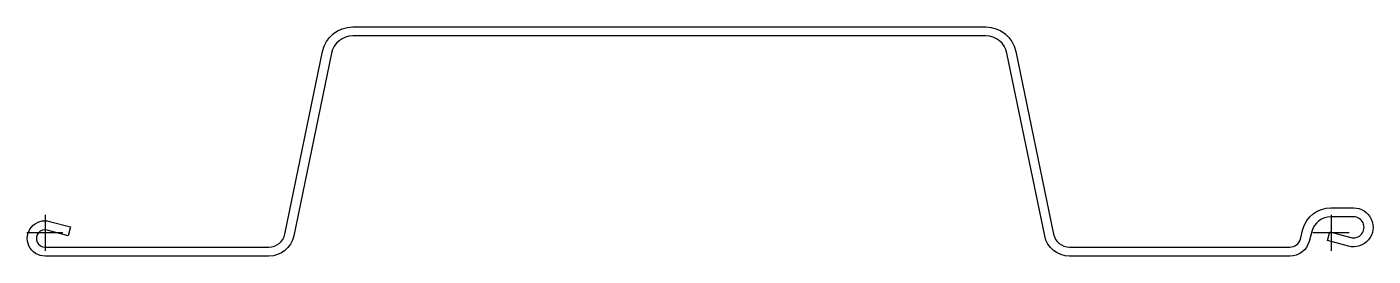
# Model space of a CAD drawing. Header units: millimetres. Extents: x -10 to 734, y -13 to 114.
import ezdxf

# ---------------------------------------------------------------- set-up
doc = ezdxf.new("R2010")
doc.units = ezdxf.units.MM
doc.header["$LTSCALE"] = 0.2

msp = doc.modelspace()

# ---------------------------------------------------------------- linework, layer by layer
at = {"flags": 128}
msp.add_lwpolyline([(552.67, -1.7), (531.8, 99.55, 0.355859), (520.05, 109.12), (170.12, 109.12, 0.355859), (158.37, 99.55), (137.5, -1.7, -0.355859), (123.79, -12.88), (0, -12.88, -1.140281), (2.54, 6.39), (14.13, 3.29), (12.83, -1.54), (1.24, 1.56, 1.140281), (0, -7.88), (123.79, -7.88, 0.355859), (132.61, -0.69), (153.47, 100.56, -0.355859), (170.12, 114.12), (520.05, 114.12, -0.355859), (536.7, 100.56), (557.57, -0.69, 0.355859), (566.38, -7.88), (688.19, -7.88, 0.339454), (693.99, -3.43), (695.45, 2.02, -0.339454), (710.9, 13.88), (723.4, 13.88, -1.140281), (720.6, -7.36), (709.01, -4.25), (710.31, 0.58), (721.9, -2.53, 1.140281), (723.4, 8.88), (710.9, 8.88, 0.339454), (700.27, 0.72), (698.82, -4.72, -0.339454), (688.19, -12.88), (566.38, -12.88, -0.355859)], format="xyb", close=True, dxfattribs=at)
at = {"layer": 'DEFPOINTS'}
for p, q in [((0, 10), (0, -10)), ((711, 10), (711, -10)), ((9.87, 0), (-10, 0)), ((720.9, 0), (700.9, 0))]:
    msp.add_line(p, q, dxfattribs=at)

doc.saveas('drawing.dxf')
